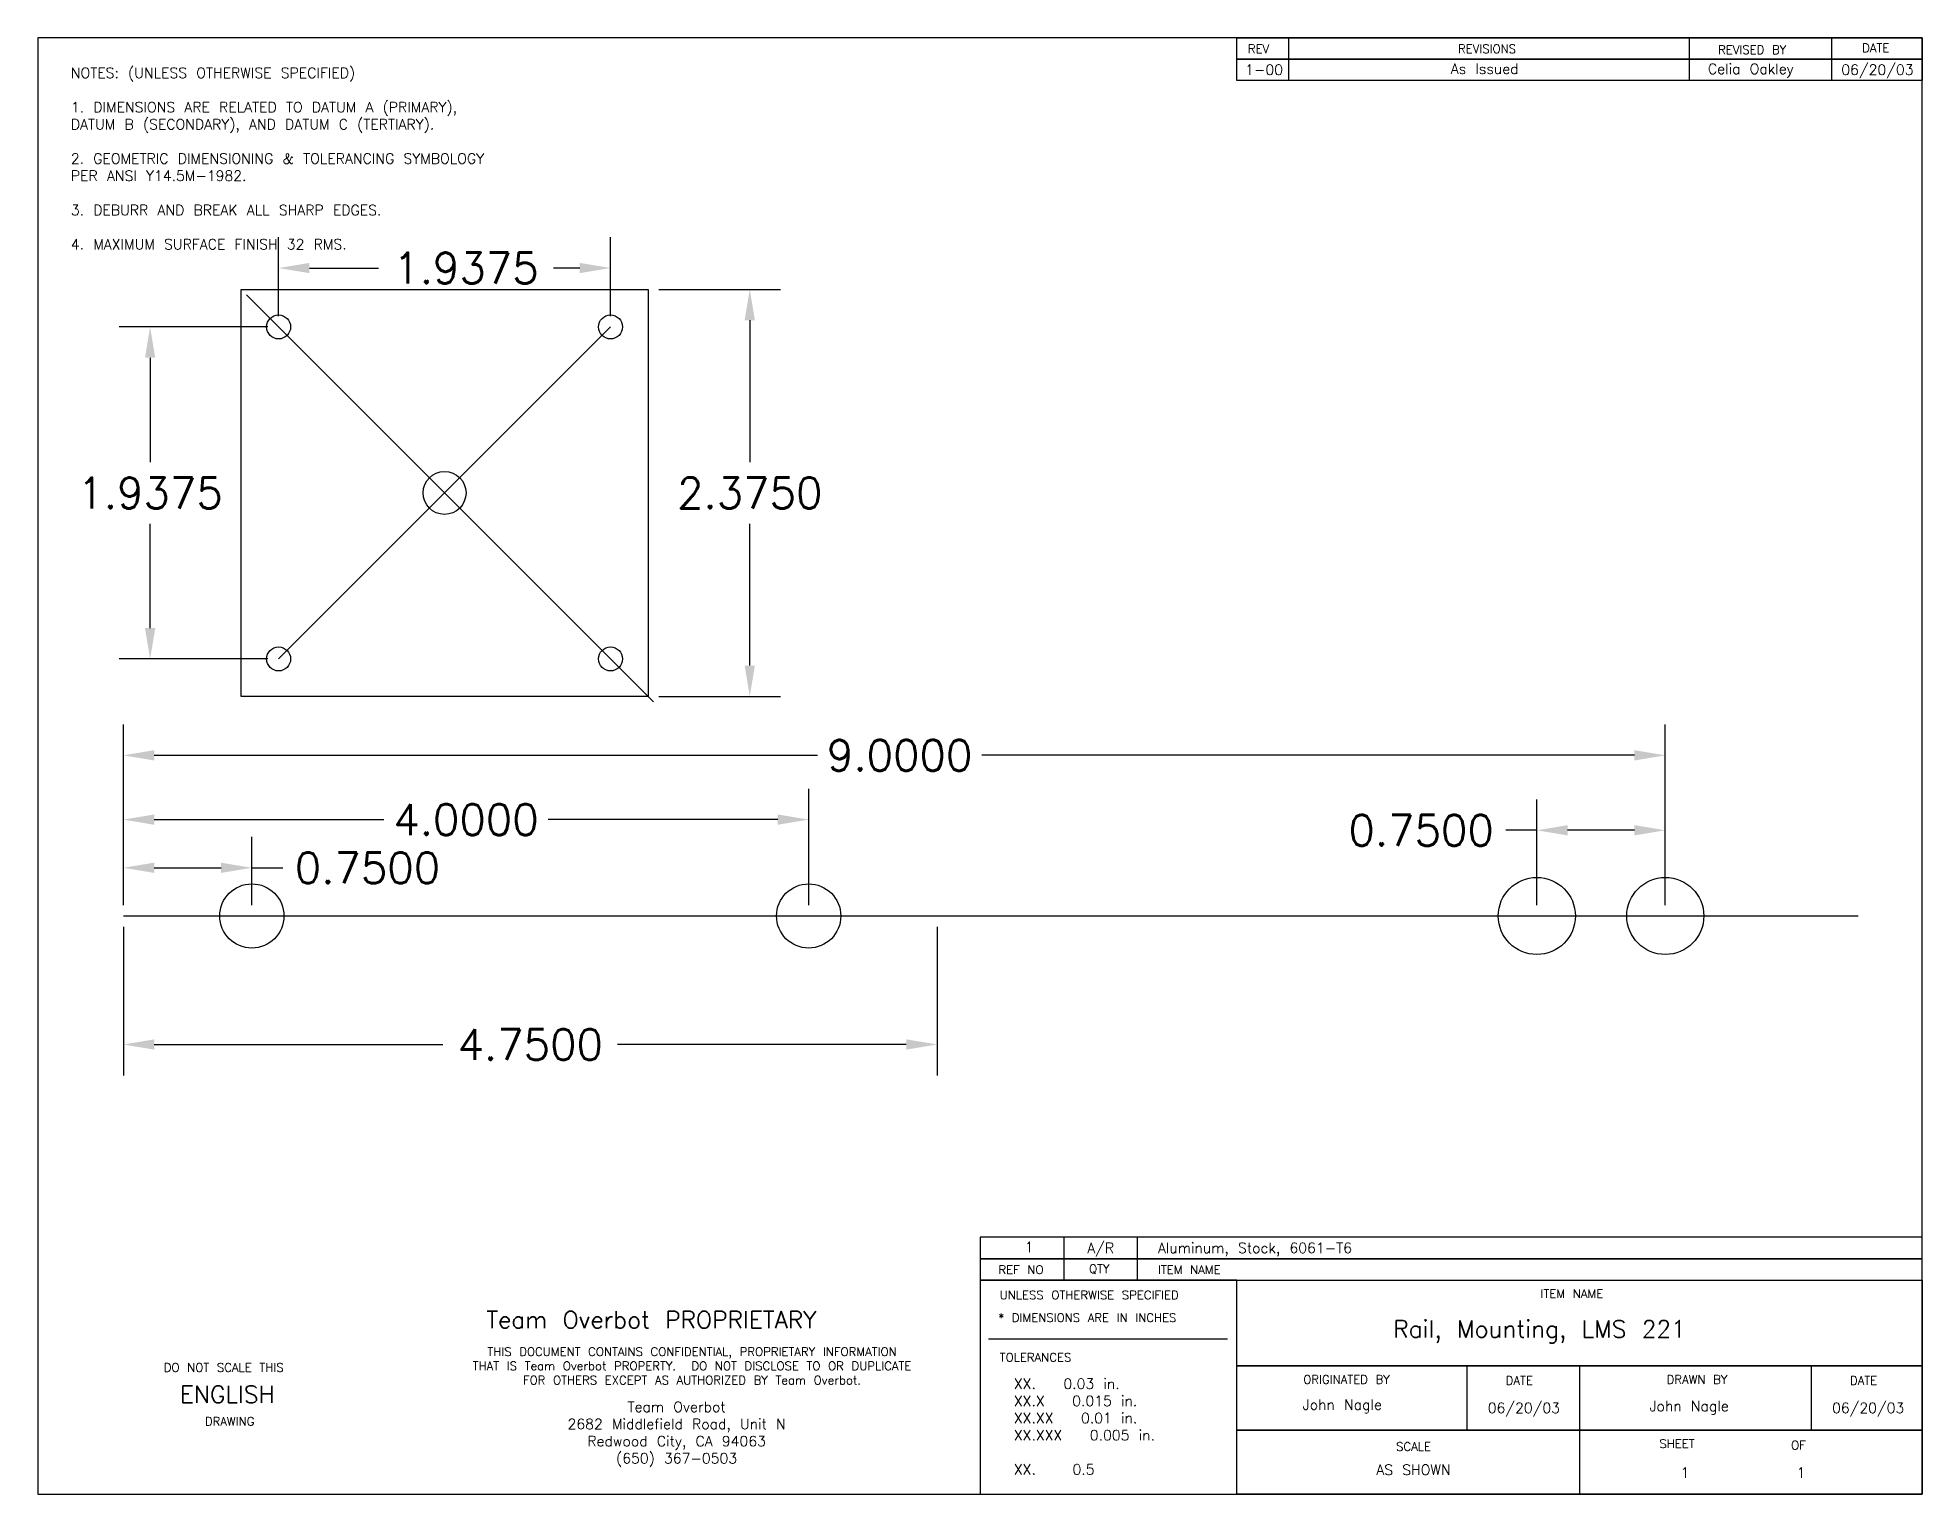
# Model space of a CAD drawing. Extents: x 0 to 11, y 0 to 8.5.
import ezdxf

# ---------------------------------------------------------------- set-up
doc = ezdxf.new("R2010")
doc.units = 0
doc.header["$MEASUREMENT"] = 0
doc.layers.get('0').update_dxf_attribs({"linetype": 'CONTINUOUS'})
doc.layers.get('DEFPOINTS').update_dxf_attribs({"linetype": 'CONTINUOUS'})
doc.layers.add('TITLEBLOCK', color=131, linetype='CONTINUOUS')
doc.styles.get("Standard").update_dxf_attribs({"font": 'txt.shx'})
doc.dimstyles.get("Standard").update_dxf_attribs({"dimtxt": 0.18, "dimasz": 0.18, "dimexe": 0.18, "dimexo": 0.0625, "dimgap": 0.09, "dimtad": 0, "dimtih": 1, "dimtoh": 1, "dimdec": 4, "dimzin": 0, "dimtxsty": 'STANDARD', "dimcen": 0.09, "dimazin": 3, "dimtfac": 1, "dimtdec": 4, "dimtofl": 0, "dimtmove": 0, "dimatfit": 3, "dimtolj": 1, "dimtzin": 0})

# ---------------------------------------------------------------- blocks, each defined once
blk = doc.blocks.new('*D0')
at = {"color": 0, "linetype": 'BYBLOCK'}
for p, q in [((1.40625, 6.875), (1.40625, 7.33625)), ((3.34375, 6.875), (3.34375, 7.33625)), ((1.58625, 7.15625), (1.99, 7.15625)), ((3.16375, 7.15625), (3.01, 7.15625))]:
    blk.add_line(p, q, dxfattribs=at)
for points in [[(1.40625, 7.15625), (1.58625, 7.12625), (1.58625, 7.18625)], [(3.34375, 7.15625), (3.16375, 7.12625), (3.16375, 7.18625)]]:
    blk.add_solid(points, dxfattribs=at)
at = {"layer": 'DEFPOINTS', "color": 0, "linetype": 'BYBLOCK'}
for p in [(1.40625, 6.8125), (3.34375, 6.8125)]:
    blk.add_point(p, dxfattribs=at)
at = {"color": 0, "linetype": 'BYBLOCK', "insert": (2.5, 7.15625), "char_height": 0.18, "attachment_point": 5}
blk.add_mtext('\\A1;1.9375', dxfattribs=at)
blk = doc.blocks.new('*D1')
at = {"color": 0, "linetype": 'BYBLOCK'}
for p, q in [((1.34375, 6.8125), (0.47625, 6.8125)), ((0.65625, 6.6325), (0.65625, 6.02375)), ((0.65625, 5.055), (0.65625, 5.66375)), ((1.34375, 4.875), (0.47625, 4.875))]:
    blk.add_line(p, q, dxfattribs=at)
for points in [[(0.65625, 6.8125), (0.62625, 6.6325), (0.68625, 6.6325)], [(0.65625, 4.875), (0.62625, 5.055), (0.68625, 5.055)]]:
    blk.add_solid(points, dxfattribs=at)
at = {"layer": 'DEFPOINTS', "color": 0, "linetype": 'BYBLOCK'}
for p in [(1.40625, 6.8125), (1.40625, 4.875)]:
    blk.add_point(p, dxfattribs=at)
at = {"color": 0, "linetype": 'BYBLOCK', "insert": (0.65625, 5.84375), "char_height": 0.18, "attachment_point": 5}
blk.add_mtext('\\A1;1.9375', dxfattribs=at)
blk = doc.blocks.new('*D2')
at = {"color": 0, "linetype": 'BYBLOCK'}
for p, q in [((0.5, 3.4375), (0.5, 3.83625)), ((1.25, 3.4375), (1.25, 3.83625)), ((0.68, 3.65625), (1.07, 3.65625)), ((1.25, 3.65625), (1.43, 3.65625))]:
    blk.add_line(p, q, dxfattribs=at)
for points in [[(0.5, 3.65625), (0.68, 3.62625), (0.68, 3.68625)], [(1.25, 3.65625), (1.07, 3.62625), (1.07, 3.68625)]]:
    blk.add_solid(points, dxfattribs=at)
at = {"layer": 'DEFPOINTS', "color": 0, "linetype": 'BYBLOCK'}
for p in [(0.5, 3.375), (1.25, 3.375)]:
    blk.add_point(p, dxfattribs=at)
at = {"color": 0, "linetype": 'BYBLOCK', "insert": (1.925, 3.65625), "char_height": 0.18, "attachment_point": 5}
blk.add_mtext('\\A1;0.7500', dxfattribs=at)
blk = doc.blocks.new('*D3')
at = {"color": 0, "linetype": 'BYBLOCK'}
for p, q in [((0.5, 3.4375), (0.5, 4.1175)), ((4.5, 3.4375), (4.5, 4.1175)), ((0.68, 3.9375), (2.02, 3.9375)), ((4.32, 3.9375), (2.98, 3.9375))]:
    blk.add_line(p, q, dxfattribs=at)
for points in [[(0.5, 3.9375), (0.68, 3.9075), (0.68, 3.9675)], [(4.5, 3.9375), (4.32, 3.9075), (4.32, 3.9675)]]:
    blk.add_solid(points, dxfattribs=at)
at = {"layer": 'DEFPOINTS', "color": 0, "linetype": 'BYBLOCK'}
for p in [(0.5, 3.375), (4.5, 3.375)]:
    blk.add_point(p, dxfattribs=at)
at = {"color": 0, "linetype": 'BYBLOCK', "insert": (2.5, 3.9375), "char_height": 0.18, "attachment_point": 5}
blk.add_mtext('\\A1;4.0000', dxfattribs=at)
blk = doc.blocks.new('*D4')
at = {"color": 0, "linetype": 'BYBLOCK'}
for p, q in [((0.5, 3.4375), (0.5, 4.4925)), ((9.5, 3.4375), (9.5, 4.4925)), ((0.68, 4.3125), (4.55125, 4.3125)), ((9.32, 4.3125), (5.51125, 4.3125))]:
    blk.add_line(p, q, dxfattribs=at)
for points in [[(0.5, 4.3125), (0.68, 4.2825), (0.68, 4.3425)], [(9.5, 4.3125), (9.32, 4.2825), (9.32, 4.3425)]]:
    blk.add_solid(points, dxfattribs=at)
at = {"layer": 'DEFPOINTS', "color": 0, "linetype": 'BYBLOCK'}
for p in [(0.5, 3.375), (9.5, 3.375)]:
    blk.add_point(p, dxfattribs=at)
at = {"color": 0, "linetype": 'BYBLOCK', "insert": (5.03125, 4.3125), "char_height": 0.18, "attachment_point": 5}
blk.add_mtext('\\A1;9.0000', dxfattribs=at)
blk = doc.blocks.new('*D5')
at = {"color": 0, "linetype": 'BYBLOCK'}
for p, q in [((8.75, 3.4375), (8.75, 4.055)), ((9.5, 3.4375), (9.5, 4.055)), ((8.75, 3.875), (8.57, 3.875)), ((9.32, 3.875), (8.93, 3.875))]:
    blk.add_line(p, q, dxfattribs=at)
for points in [[(8.75, 3.875), (8.93, 3.905), (8.93, 3.845)], [(9.5, 3.875), (9.32, 3.905), (9.32, 3.845)]]:
    blk.add_solid(points, dxfattribs=at)
at = {"layer": 'DEFPOINTS', "color": 0, "linetype": 'BYBLOCK'}
for p in [(8.75, 3.375), (9.5, 3.375)]:
    blk.add_point(p, dxfattribs=at)
at = {"color": 0, "linetype": 'BYBLOCK', "insert": (8.075, 3.875), "char_height": 0.18, "attachment_point": 5}
blk.add_mtext('\\A1;0.7500', dxfattribs=at)
blk = doc.blocks.new('*D6')
at = {"color": 0, "linetype": 'BYBLOCK'}
for p, q in [((3.625, 7.03125), (4.33625, 7.03125)), ((4.15625, 6.85125), (4.15625, 6.02375)), ((4.15625, 4.83625), (4.15625, 5.66375)), ((3.625, 4.65625), (4.33625, 4.65625))]:
    blk.add_line(p, q, dxfattribs=at)
for points in [[(4.15625, 7.03125), (4.18625, 6.85125), (4.12625, 6.85125)], [(4.15625, 4.65625), (4.18625, 4.83625), (4.12625, 4.83625)]]:
    blk.add_solid(points, dxfattribs=at)
at = {"layer": 'DEFPOINTS', "color": 0, "linetype": 'BYBLOCK'}
for p in [(3.5625, 7.03125), (3.5625, 4.65625)]:
    blk.add_point(p, dxfattribs=at)
at = {"color": 0, "linetype": 'BYBLOCK', "insert": (4.15625, 5.84375), "char_height": 0.18, "attachment_point": 5}
blk.add_mtext('\\A1;2.3750', dxfattribs=at)
blk = doc.blocks.new('*D7')
at = {"color": 0, "linetype": 'BYBLOCK'}
for p, q in [((0.5, 3.3125), (0.5, 2.445)), ((5.25, 3.3125), (5.25, 2.445)), ((0.68, 2.625), (2.365, 2.625)), ((5.07, 2.625), (3.385, 2.625))]:
    blk.add_line(p, q, dxfattribs=at)
for points in [[(0.5, 2.625), (0.68, 2.595), (0.68, 2.655)], [(5.25, 2.625), (5.07, 2.595), (5.07, 2.655)]]:
    blk.add_solid(points, dxfattribs=at)
at = {"layer": 'DEFPOINTS', "color": 0, "linetype": 'BYBLOCK'}
for p in [(0.5, 3.375), (5.25, 3.375)]:
    blk.add_point(p, dxfattribs=at)
at = {"color": 0, "linetype": 'BYBLOCK', "insert": (2.875, 2.625), "char_height": 0.18, "attachment_point": 5}
blk.add_mtext('\\A1;4.7500', dxfattribs=at)

msp = doc.modelspace()

# ---------------------------------------------------------------- linework, layer by layer
for p, q in [((7.30124, 8.50048), (7.30124, 8.25192)), ((9.63876, 8.4952), (9.63876, 8.25192)), ((10.46906, 8.4952), (10.46906, 8.25192)), ((0.5, 3.375), (10.625, 3.375)), ((5.98846, 1.5), (5.98846, 1.24893)), ((6.41683, 1.5), (6.41683, 1.24893)), ((5.5, 1.25), (5.5, 0.875)), ((7, 1.25), (5.5, 1.25)), ((7, 0.875), (7, 1.25)), ((5.54885, 0.9065), (6.94535, 0.9065)), ((5.5, 0.875), (5.5, 0)), ((8.34184, 0.75052), (8.34184, 0.37503)), ((9, 0.75), (9, 0.375)), ((10.35148, 0.75052), (10.35148, 0.37503)), ((9, 0.375), (9, 0))]:
    msp.add_line(p, q)
at = {"color": 1}
for p, q in [((1.21875, 7), (3.59375, 4.625)), ((1.40625, 4.875), (3.34375, 6.8125))]:
    msp.add_line(p, q, dxfattribs=at)
for points in [[(7, 8.5), (11, 8.5), (11, 8.375), (7, 8.375)], [(7, 8.375), (11, 8.375), (11, 8.25), (7, 8.25)], [(1.1875, 7.03125), (3.5625, 7.03125), (3.5625, 4.65625), (1.1875, 4.65625)], [(5.5, 1.375), (11, 1.375), (11, 1.5), (5.5, 1.5)], [(5.5, 1.25), (11, 1.25), (11, 1.375), (5.5, 1.375)], [(7, 1.25), (11, 1.25), (11, 0.75), (7, 0.75)], [(7, 0.75), (11, 0.75), (11, 0.375), (7, 0.375)], [(7, 0.75), (11, 0.75), (11, 0.375), (7, 0.375)], [(7, 0.75), (11, 0.75), (11, 0.375), (7, 0.375)], [(7, 0.75), (11, 0.75), (11, 0.375), (7, 0.375)], [(7, 0.375), (11, 0.375), (11, 0), (7, 0)]]:
    msp.add_lwpolyline(points, close=True)
for centre, radius in [((1.40625, 6.8125), 0.06988), ((3.34375, 6.8125), 0.06988), ((2.375, 5.84375), 0.125), ((1.40625, 4.875), 0.06988), ((3.34375, 4.875), 0.06988), ((1.25, 3.375), 0.1875), ((4.5, 3.375), 0.1875), ((8.75, 3.375), 0.225), ((9.5, 3.375), 0.225)]:
    msp.add_circle(centre, radius)
at = {"layer": 'TITLEBLOCK'}
msp.add_lwpolyline([(0, 0), (11, 0), (11, 8.5), (0, 8.5)], close=True, dxfattribs=at)

# ---------------------------------------------------------------- texts
for s, height, p in [('REV', 0.05, (7.06326, 8.41058)), ('REVISIONS', 0.05, (8.29019, 8.41058)), ('REVISED BY', 0.05, (9.808, 8.40529)), ('DATE', 0.05, (10.64887, 8.41587)), ('1-00', 0.06, (7.04739, 8.28366)), ('As Issued', 0.06, (8.24789, 8.28894)), ('Celia Oakley', 0.06, (9.74859, 8.28859)), ('06/20/03', 0.06, (10.52723, 8.28366)), ('1', 0.06, (5.76105, 1.41287)), ('A/R', 0.06, (6.12596, 1.40759)), ('Aluminum, Stock, 6061-T6', 0.06, (6.53846, 1.40759)), ('REF NO', 0.05, (5.60769, 1.28595)), ('QTY', 0.05, (6.13654, 1.29124)), ('ITEM NAME', 0.05, (6.53846, 1.28595)), ('UNLESS OTHERWISE SPECIFIED', 0.05, (5.61496, 1.13787)), ('ITEM NAME', 0.05, (8.77154, 1.14614)), ('Team Overbot PROPRIETARY', 0.1, (2.61862, 0.96864)), ('* DIMENSIONS ARE IN INCHES', 0.05, (5.6067, 1.00566)), ('Rail, Mounting, LMS 221', 0.1, (7.91215, 0.91476)), ('TOLERANCES', 0.05, (5.61496, 0.77429)), ('DO NOT SCALE THIS', 0.05, (0.73591, 0.71479)), ('ORIGINATED BY', 0.05, (7.38694, 0.64508)), ('DATE', 0.05, (8.56834, 0.63897)), ('DRAWN BY', 0.05, (9.50763, 0.64508)), ('DATE', 0.05, (10.57797, 0.63897)), ('ENGLISH', 0.1, (0.83044, 0.53301)), ('John Nagle', 0.06, (7.3833, 0.49334)), ('DRAWING', 0.05, (0.97588, 0.4008)), ('06/20/03', 0.06, (8.46348, 0.47386)), ('John Nagle', 0.06, (9.40781, 0.48507)), ('06/20/03', 0.06, (10.47311, 0.47386)), ('SCALE', 0.05, (7.92868, 0.2537)), ('SHEET', 0.05, (9.46565, 0.27023)), ('OF', 0.05, (10.23414, 0.26196)), ('AS SHOWN', 0.06, (7.81299, 0.11322)), ('1', 0.06, (9.5896, 0.0967)), ('1', 0.06, (10.26719, 0.0967))]:
    msp.add_text(s, height=height).set_placement(p)
for s, insert, char_height, width, attachment_point in [('NOTES: (UNLESS OTHERWISE SPECIFIED)\\P\\P1. DIMENSIONS ARE RELATED TO DATUM A (PRIMARY), DATUM B (SECONDARY), AND DATUM C (TERTIARY).\\P\\P2. GEOMETRIC DIMENSIONING & TOLERANCING SYMBOLOGY PER ANSI Y14.5M-1982.\\P\\P3. DEBURR AND BREAK ALL SHARP EDGES.\\P\\P4. MAXIMUM SURFACE FINISH 32 RMS.', (0.19362, 8.325), 0.06, 2.75, 1), ('THIS DOCUMENT CONTAINS CONFIDENTIAL, PROPRIETARY INFORMATION\\PTHAT IS Team Overbot PROPERTY.  DO NOT DISCLOSE TO OR DUPLICATE\\PFOR OTHERS EXCEPT AS AUTHORIZED BY Team Overbot.', (3.81911, 0.85758), 0.05, 3.1310127, 2), ('XX.   0.03 in.\\PXX.X   0.015 in.\\PXX.XX   0.01 in.\\PXX.XXX   0.005 in.\\P\\PXX.    0.5', (5.69759, 0.67513), 0.06, 1.1568608, 1), ('Team Overbot\\P2682 Middlefield Road, Unit N\\PRedwood City, CA 94063\\P(650) 367-0503', (3.72922, 0.54027), 0.06, 2.2212, 2)]:
    msp.add_mtext(s, dxfattribs=dict(insert=insert, char_height=char_height, width=width, attachment_point=attachment_point))

# ---------------------------------------------------------------- dimensions: what is measured, and where the dimension line sits
for base, p1, p2, picture, middle in [((3.34375, 7.15625), (1.40625, 6.8125), (3.34375, 6.8125), '*D0', (2.5, 7.15625)), ((9.5, 4.3125), (0.5, 3.375), (9.5, 3.375), '*D4', (5.03125, 4.3125)), ((4.5, 3.9375), (0.5, 3.375), (4.5, 3.375), '*D3', (2.5, 3.9375))]:
    dim = msp.add_linear_dim(base=base, p1=p1, p2=p2, dimstyle='STANDARD')
    dim.commit()
    dim.dimension.update_dxf_attribs({"geometry": picture, "text_midpoint": middle, "dimtype": 160})
dim = msp.add_linear_dim(base=(4.15625, 7.03125), p1=(3.5625, 4.65625), p2=(3.5625, 7.03125), angle=90, dimstyle='STANDARD')
dim.commit()
dim.dimension.update_dxf_attribs({"geometry": '*D6', "text_midpoint": (4.15625, 5.84375)})
dim = msp.add_linear_dim(base=(0.65625, 4.875), p1=(1.40625, 6.8125), p2=(1.40625, 4.875), angle=90, dimstyle='STANDARD')
dim.commit()
dim.dimension.update_dxf_attribs({"geometry": '*D1', "text_midpoint": (0.65625, 5.84375), "dimtype": 160})
for base, p1, p2, picture, middle in [((8.75, 3.875), (9.5, 3.375), (8.75, 3.375), '*D5', (8.075, 3.875)), ((1.25, 3.65625), (0.5, 3.375), (1.25, 3.375), '*D2', (1.925, 3.65625)), ((5.25, 2.625), (0.5, 3.375), (5.25, 3.375), '*D7', (2.875, 2.625))]:
    dim = msp.add_linear_dim(base=base, p1=p1, p2=p2, dimstyle='STANDARD')
    dim.commit()
    dim.dimension.update_dxf_attribs({"geometry": picture, "text_midpoint": middle})

doc.saveas('drawing.dxf')
